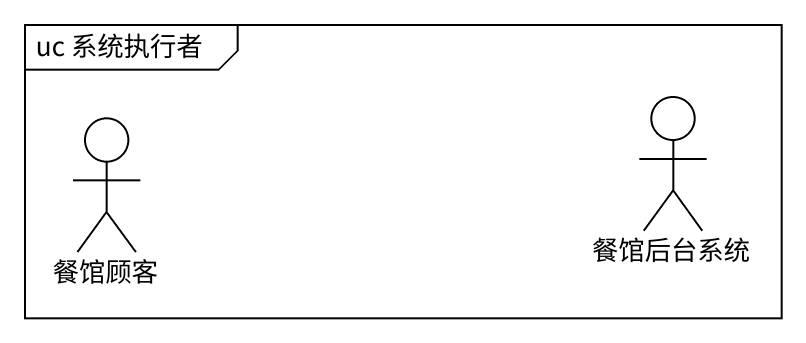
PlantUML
@startuml
mainframe uc 系统执行者
actor 餐馆顾客
actor 餐馆后台系统
@enduml
